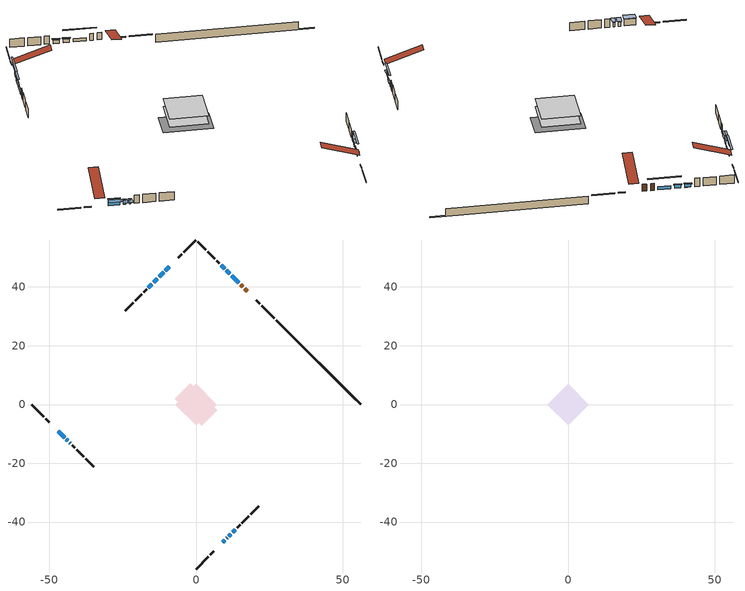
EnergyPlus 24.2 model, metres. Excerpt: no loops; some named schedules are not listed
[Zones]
conditioned space
 floor adiabatic (AdiabaticFloorConstruction): -7.1,0 0,7.1 7.1,0 0,-7.1 z0.25
 floor foundation (Slab1 construction): -7.18,1.94 -1.94,7.18 7.18,-1.94 1.94,-7.18 z-2.04
 wall outside (RimJoist1 construction): 0,-55.97 4.15,-51.82 / -55.97,0 -51.82,-4.15 / 0,55.97 -4.15,51.82 / 26.57,29.39 22.43,33.54 z0.25:0.55
 wall outside (RimJoist2 construction): 4.8,-51.16 6.04,-49.92 / -51.16,-4.8 -49.92,-6.04 / -4.8,51.16 -6.04,49.92 / 21.77,34.2 20.53,35.44 z0.25:0.55
 wall outside (AdiabaticWallConstruction 1): 17.39,38.58 16.54,39.43 / 15.88,40.08 15.25,40.71 z0.25:2.28
 wall outside (AdiabaticWallConstruction): -46.79,-9.18 -44.74,-11.23 z0.25:2.16; 9.18,-46.79 9.83,-46.14 z0.25:1.24; 10.48,-45.48 10.55,-45.41 / -44.08,-11.89 -43.69,-12.28 / -43.03,-12.94 -42.74,-13.23 z0.25:1.47; 14.6,41.37 12.19,43.78 / -9.18,46.79 -10.39,45.58 / 11.21,-44.76 11.77,-44.2 z0.25:1.19; -11.04,44.93 -12.48,43.49 z0.25:0.66; 11.54,44.43 10.37,45.6 / 9.71,46.26 8.54,47.43 / -14.99,40.97 -16.16,39.8 / 12.42,-43.55 13.41,-42.56 z0.25:1.27; -13.13,42.83 -14.34,41.63 z0.25:1.45
 wall outside (Wall1 construction): 14.07,-41.9 14.97,-41 / -42.08,-13.88 -41.18,-14.79 / -16.82,39.15 -17.72,38.24 / 7.89,48.08 6.98,48.99 z0.25:2.69
 wall outside (Wall2 construction): 15.63,-40.34 17.95,-38.01 / -40.52,-15.45 -38.2,-17.77 / -18.38,37.59 -20.71,35.26 / 6.32,49.64 4,51.97 z0.25:2.69
 wall outside (Wall3 construction): 18.61,-37.36 21.29,-34.67 / -37.54,-18.43 -34.86,-21.11 / -21.36,34.6 -24.05,31.92 / 3.34,52.63 0.66,55.31 z0.25:2.69
 wall foundation (FoundationWall1 construction): 27.23,28.74,-2.04 27.23,28.74,0.25 53.09,2.87,0.25 53.09,2.87,-1.76 55.97,0,-1.76 55.97,0,-2.04
 window (WindowConstruction): -46.79,-9.18 -44.74,-11.23 z0.25:2.15
 window (WindowConstruction 6): 9.18,-46.79 9.83,-46.14 z0.25:1.24
 window (WindowConstruction 13): 10.49,-45.48 10.55,-45.42 z0.25:1.47
 window (WindowConstruction 9): 14.6,41.37 12.19,43.78 z0.25:1.19
 window (WindowConstruction 10): -9.18,46.79 -10.38,45.58 z0.25:1.19
 window (WindowConstruction 11): -11.04,44.93 -12.48,43.49 z0.25:0.66
 window (WindowConstruction 12): 11.21,-44.76 11.76,-44.2 z0.25:1.19
 window (WindowConstruction 7): -44.08,-11.89 -43.69,-12.28 z0.25:1.47
 window (WindowConstruction 8): -43.03,-12.94 -42.74,-13.23 z0.25:1.47
 window (WindowConstruction 1): 11.54,44.43 10.37,45.6 z0.25:1.26
 window (WindowConstruction 2): 9.71,46.26 8.54,47.43 z0.25:1.26
 window (WindowConstruction 3): -13.13,42.83 -14.34,41.63 z0.25:1.44
 window (WindowConstruction 4): -14.99,40.97 -16.16,39.81 z0.25:1.26
 window (WindowConstruction 5): 12.42,-43.55 13.41,-42.56 z0.25:1.26
 door (Door): 17.39,38.58 16.54,39.43 z0.25:2.28
 door (Door 1): 15.88,40.08 15.26,40.71 z0.25:2.28
 ceiling adiabatic (AdiabaticFloorConstruction): 0,-7.1 7.1,0 0,7.1 -7.1,0 z0.25
attic - vented
 floor to conditioned space (Floor1 construction Reversed): -7.1,0 0,7.1 7.1,0 0,-7.1 z2.69
 roof outside (Roof1 construction): 8.52,-47.44,2.69 1.61,-40.52,5.95 -0.22,-42.35,5.95 6.7,-49.27,2.69; -47.44,-8.52,2.69 -40.52,-1.61,5.95 -42.35,0.22,5.95 -49.27,-6.7,2.69; -8.52,47.44,2.69 -1.61,40.52,5.95 0.22,42.35,5.95 -6.7,49.27,2.69; 18.05,37.92,2.69 11.13,31,5.95 12.95,29.18,5.95 19.87,36.1,2.69
shading: -44.65,-11.32 -46.88,-9.09 -48.19,-10.4 -45.95,-12.63 z2.29; 9.97,-46 9.04,-46.93 9.33,-47.22 10.26,-46.29 z1.44; 10.35,45.62 16.44,39.52 16.73,39.82 10.64,45.91 z3.8; -12.23,43.74 -7.34,48.63 -7.63,48.92 -12.52,44.03 z3.8; -14.32,41.65 -9.2,46.77 -9.49,47.06 -14.61,41.94 z3.26; 13.61,-42.36 9.36,-46.6 9.65,-46.89 13.9,-42.65 z3.8; -43.49,-12.48 -44.28,-11.69 -45.59,-13 -44.8,-13.79 z1.75; -42.54,-13.42 -43.23,-12.74 -44.54,-14.05 -43.85,-14.73 z1.75; 10.22,45.74 11.68,44.29 11.97,44.58 10.52,46.03 z1.47; 8.4,47.57 9.85,46.11 10.14,46.41 8.69,47.86 z1.47; -14.48,41.49 -12.99,42.98 -13.28,43.27 -14.77,41.78 z1.65; -16.3,39.66 -14.85,41.12 -15.14,41.41 -16.6,39.95 z1.47; 13.55,-42.42 12.28,-43.69 12.57,-43.98 13.84,-42.71 z1.47
[Building]
Building 1: Terrain=Suburbs
[Site:Location]
Erieau AUT_ON: Latitude {deg}=42.25; Longitude {deg}=-81.9; Time Zone {hr}=-5; Elevation {m}=178; Keep Site Location Information=Yes
[Site:GroundTemperature:Shallow]
5.2292, 3.30147, 3.1471, 4.0619, 7.73432, 11.3896, 14.5586, 16.5661, 16.7366, 15.1039, 12.0157, 8.47254
[Site:WaterMainsTemperature]
Calculation Method=Schedule; Temperature Schedule=mains temperature schedule
[Material] Roughness=Rough; Thermal Absorptance=0.9
Name | Thickness {m} | Conductivity {W/m-K} | Density {kg/m3} | Specific Heat {J/kg-K} | Solar Absorptance | Visible Absorptance
asphalt or fiberglass shingles | 0.00635 | 0.162714 | 1121.4 | 1465.45 | 0.4 | 0.4
ceiling loosefill ins | 0.169333 | 0.0480833 | 16.02 | 1046.75 | 0.7 | 0.7
ceiling stud and cavity | 0.1397 | 0.11616 | 65.682 | 1177.47 | 0.7 | 0.7
concrete 4.0 in. | 0.1016 | 1.803125 | 2242.8 | 837.4 | 0.7 | 0.7
concrete 8.0 in. | 0.2032 | 1.803125 | 2242.8 | 837.4 | 0.7 | 0.7
door material | 0.04445 | 0.0451087 | 512.64 | 1214.23 | 0.7 | 0.7
exterior vertical ins | 0.0102051 | 0.029427 | 32.04 | 1214.23 | 0.7 | 0.7
floor covering | 0.0127 | 0.0433444 | 54.468 | 1339.84 | 0.6 | 0.6
floor rigid ins; wall rigid ins | 0.512978 | 0.029427 | 32.04 | 1214.23 | 0.7 | 0.7
floor stud and cavity | 0.1397 | 1.75129 | 37.0049 | 1207.88 | 0.7 | 0.7
furniture material conditioned space 1 | 0.1524 | 0.115458 | 640.8 | 1214.23 | 0.6 | 0.6
gypsum board | 0.0127 | 0.160291 | 801 | 837.4 | 0.6 | 0.6
gypsum board 1 | 0.0127 | 0.160291 | 801 | 837.4 | 0.7 | 0.7
osb sheathing 0.5 in. | 0.0127 | 0.115458 | 512.64 | 1214.23 | 0.7 | 0.7
osb sheathing 0.75 in. | 0.01905 | 0.115458 | 512.64 | 1214.23 | 0.7 | 0.7
osb sheathing 2.0 in. | 0.0508 | 0.115458 | 512.64 | 1214.23 | 0.7 | 0.7
rim joist rigid ins | 0.051816 | 0.029427 | 32.04 | 1214.23 | 0.7 | 0.7
rim joist stud and cavity | 0.0508 | 0.308293 | 125.044 | 1163.47 | 0.6 | 0.6
rim joist stud and cavity 1 | 0.0508 | 0.194335 | 50.32683 | 1063.81 | 0.6 | 0.6
wall stud and cavity | 0.1397 | 0.116503 | 139.0536 | 1170.24 | 0.7 | 0.7
wall stud and cavity 1 | 0.1397 | 0.0840449 | 139.0536 | 1170.24 | 0.7 | 0.7
wall stud and cavity 2 | 0.1397 | 0.0953587 | 139.0536 | 1170.24 | 0.7 | 0.7
wall stud and cavity 3 | 0.0889 | 0.380278 | 52.3479 | 1209.89 | 0.7 | 0.7
wall stud and cavity 4 | 0.0889 | 0.391764 | 83.0341 | 1211.67 | 0.7 | 0.7
wood siding | 0.0254 | 0.102417 | 544.68 | 1172.36 | 0.4 | 0.4
wood siding 1; wood siding 2; wood siding 3 | 0.0254 | 0.102417 | 544.68 | 1172.36 | 0.7 | 0.7
[WindowMaterial:SimpleGlazingSystem]
Name | U-Factor {W/m2-K} | Solar Heat Gain Coefficient
WindowMaterial | 1.61312 | 0.57
WindowMaterial 1 | 2.96732 | 0.58
WindowMaterial 10 | 3.02751 | 0.5
WindowMaterial 11 | 3.11495 | 0.41
WindowMaterial 2 | 2.32287 | 0.54
WindowMaterial 3 | 2.95767 | 0.59
WindowMaterial 4 | 2.359209 | 0.53
WindowMaterial 5 | 3.01672 | 0.52
WindowMaterial 6 | 2.302429 | 0.57
WindowMaterial 7 | 2.76973 | 0.41
WindowMaterial 8 | 2.33195 | 0.54
WindowMaterial 9 | 2.66071 | 0.38
[Construction]
AdiabaticFloorConstruction: floor stud and cavity, floor rigid ins, osb sheathing 0.75 in., floor covering
AdiabaticWallConstruction: wood siding 2, wall rigid ins, wall stud and cavity 3, gypsum board
AdiabaticWallConstruction 1: wood siding 3, wall rigid ins, wall stud and cavity 3, gypsum board
Door; Door 1: door material
Floor1 construction Reversed: gypsum board, ceiling stud and cavity, ceiling loosefill ins
FoundationWall1 construction: concrete 8.0 in., gypsum board 1
furniture construction conditioned space 1: furniture material conditioned space 1
PartitionWallConstruction: gypsum board, wall stud and cavity 4, gypsum board
RimJoist1 construction: wood siding 1, rim joist rigid ins, osb sheathing 2.0 in., rim joist stud and cavity
RimJoist2 construction: wood siding 1, rim joist stud and cavity 1
Roof1 construction: asphalt or fiberglass shingles
Slab1 construction: concrete 4.0 in.
Wall1 construction: wood siding, osb sheathing 0.5 in., wall stud and cavity, gypsum board
Wall2 construction: wood siding, osb sheathing 0.5 in., wall stud and cavity 1, gypsum board
Wall3 construction: wood siding, osb sheathing 0.5 in., wall stud and cavity 2, gypsum board
WindowConstruction: WindowMaterial
WindowConstruction 1: WindowMaterial 1
WindowConstruction 10; WindowConstruction 9: WindowMaterial 8
WindowConstruction 11: WindowMaterial 9
WindowConstruction 12: WindowMaterial 10
WindowConstruction 13: WindowMaterial 11
WindowConstruction 2; WindowConstruction 4: WindowMaterial 2
WindowConstruction 3: WindowMaterial 3
WindowConstruction 5: WindowMaterial 4
WindowConstruction 6: WindowMaterial 5
WindowConstruction 7: WindowMaterial 6
WindowConstruction 8: WindowMaterial 7
[Zone] Multiplier=1; Part of Total Floor Area=Yes
Name | Volume {m3}
attic - vented | 53.4416
conditioned space | 483.8
[Space]
Name | Zone | Volume {m3}
attic - vented 1 | attic - vented | 53.4416
conditioned space 1 | conditioned space | 483.8
[ZoneInfiltration:EffectiveLeakageArea]
infil attic - vented 1: Zone or Space=attic - vented 1; Schedule=Always On Discrete; Effective Air Leakage Area {cm2}=4844.64; Stack Coefficient=0.000226816; Wind Coefficient=1.01755e-05
[ZoneMixing]
whole house fan mix: Zone or Space=attic - vented; Schedule=Always On Continuous; Design Flow Rate Calculation Method=Flow/Zone; Design Flow Rate {m3/s}=0; Source Zone or Space=conditioned space
[SurfaceProperty:ExposedFoundationPerimeter]
Slab1: Exposed Perimeter Calculation Method=TotalExposedPerimeter; Total Exposed Perimeter {m}=40.641
[InternalMass] Zone or ZoneList=conditioned space; Space or SpaceList=conditioned space 1
Name | Construction | Surface Area {m2}
furniture mass conditioned space 1 | furniture construction conditioned space 1 | 78.6402
partition wall mass | PartitionWallConstruction | 196.6
[Lights]
interior lighting: Zone or ZoneList or Space or SpaceList=conditioned space 1; Schedule=interior lighting schedule; Design Level Calculation Method=LightingLevel; Lighting Level {W}=343.2; Return Air Fraction=0; Fraction Radiant=0.6; Fraction Visible=0.2; Fraction Replaceable=1
[People]
occupants: Zone or ZoneList or Space or SpaceList=conditioned space 1; Number of People Schedule=occupants schedule; Number of People Calculation Method=People; Number of People=3; Fraction Radiant=0.314171; Sensible Heat Fraction=0.56303; Activity Level Schedule=occupants activity schedule; Carbon Dioxide Generation Rate {m3/s-W}=0; Enable ASHRAE 55 Comfort Warnings=No; Mean Radiant Temperature Calculation Type=EnclosureAveraged
[ElectricEquipment] Zone or ZoneList or Space or SpaceList=conditioned space 1; Design Level Calculation Method=EquipmentLevel
Name | Schedule | Design Level {W} | Fraction Latent | Fraction Radiant | Fraction Lost
clothes dryer | clothes dryer schedule | 140.772 | 0.015 | 0.081 | 0.85
clothes washer | clothes washer schedule | 32.1985 | 0.03 | 0.162 | 0.7
cooking range | cooking range schedule | 215.147 | 0.08 | 0.432 | 0.2
dishwasher | dishwasher schedule | 66.8632 | 0.3 | 0.18 | 0.4
fridge | fridge schedule | 72.9452 | 0 | 0.6 | 0
mech vent bath fan 0 | mech vent bath fan 0 schedule | 50.2 | 0 | 0 | 1
mech vent house fan | mech vent house fan schedule | 0 | 0 | 0 | 1
mech vent house fan cfis | mech vent house fan cfis schedule | 0 | 0 | 0 | 0
misc plug loads | misc plug loads schedule | 494.7 | 0.045 | 0.513 | 0.1
whole house fan | Always On Discrete | 0 | 0 | 0 | 1
[OtherEquipment] Zone or ZoneList or Space or SpaceList=conditioned space 1; Design Level Calculation Method=EquipmentLevel
Name | Fuel Type | Schedule | Design Level {W} | Fraction Latent | Fraction Radiant | Fraction Lost
clothes dryer 1 | Electricity | clothes dryer schedule | 0 | 0.015 | 0.081 | 0.85
cooking range 1 | Electricity | cooking range schedule | 0 | 0.08 | 0.432 | 0.2
general water use latent | None | general water use schedule | 62.594 | 1 | 0 | 0
general water use sensible | None | general water use schedule | -61.6891 | 0 | 0.6 | 0
mech vent house fan latent load | None | Always On Discrete | 0 | 1 | 0 | 0
mech vent house fan sensible load | None | Always On Discrete | 0 | 0 | 0 | 0
water heater energy adjustment1 | NaturalGas | Always On Discrete | 0.01 | 0 | 0 | 1
[ZoneInfiltration:DesignFlowRate] Zone or ZoneList or Space or SpaceList=conditioned space 1; Schedule=Always On Discrete; Design Flow Rate Calculation Method=Flow/Zone; Design Flow Rate {m3/s}=0
infil flow; natural vent flow; whole house fan flow
[Foundation:Kiva]
Foundation Kiva 1: Initial Indoor Air Temperature {C}=18; Wall Height Above Grade {m}=0.249997; Wall Depth Below Slab {m}=0.2032; Custom Block Material Name 1=exterior vertical ins; Custom Block Depth 1 {m}=2.28999; Custom Block X Position 1 {m}=0.2159; Custom Block Z Position 1 {m}=0
[Foundation:Kiva:Settings]
Soil Conductivity {W/m-K}=0.849921; Soil Density {kg/m3}=1842.3; Soil Specific Heat {J/kg-K}=418.7; Ground Solar Absorptivity=0.9; Ground Thermal Absorptivity=0.9; Ground Surface Roughness {m}=0.03; Far-Field Width {m}=40; Deep-Ground Boundary Condition=ZeroFlux; Deep-Ground Depth {m}=40; Minimum Cell Dimension {m}=0.2; Maximum Cell Growth Coefficient=3; Simulation Timestep=Timestep
[Exterior:Lights]
exterior lighting: Schedule=exterior lighting schedule; Design Level {W}=75.6
[Schedule:Constant]
Name | Hourly Value
Always On Continuous; mech vent house fan schedule; mech vent house fan cfis schedule; Always On Discrete | 1
occupants activity schedule | 117.228
fridge schedule | 0
[Schedule:Week:Daily]
interior lighting schedule Week Rule - Jan1-Jan27: interior lighting schedule day, interior lighting schedule day, interior lighting schedule day, interior lighting schedule day, interior lighting schedule day, interior lighting schedule day, interior lighting schedule day, interior lighting schedule default day, interior lighting schedule default day, interior lighting schedule default day, interior lighting schedule default day, interior lighting schedule default day
interior lighting schedule Week Rule - Jan28-Feb3: interior lighting schedule day, interior lighting schedule day, interior lighting schedule day, interior lighting schedule day, interior lighting schedule day 1, interior lighting schedule day 1, interior lighting schedule day 1, interior lighting schedule default day, interior lighting schedule default day, interior lighting schedule default day, interior lighting schedule default day, interior lighting schedule default day
interior lighting schedule Week Rule - Feb4-Feb24: interior lighting schedule day 1, interior lighting schedule day 1, interior lighting schedule day 1, interior lighting schedule day 1, interior lighting schedule day 1, interior lighting schedule day 1, interior lighting schedule day 1, interior lighting schedule default day, interior lighting schedule default day, interior lighting schedule default day, interior lighting schedule default day, interior lighting schedule default day
interior lighting schedule Week Rule - Feb25-Mar3: interior lighting schedule day 1, interior lighting schedule day 1, interior lighting schedule day 1, interior lighting schedule day 1, interior lighting schedule day 2, interior lighting schedule day 2, interior lighting schedule day 2, interior lighting schedule default day, interior lighting schedule default day, interior lighting schedule default day, interior lighting schedule default day, interior lighting schedule default day
interior lighting schedule Week Rule - Mar4-Mar31: interior lighting schedule day 2, interior lighting schedule day 2, interior lighting schedule day 2, interior lighting schedule day 2, interior lighting schedule day 2, interior lighting schedule day 2, interior lighting schedule day 2, interior lighting schedule default day, interior lighting schedule default day, interior lighting schedule default day, interior lighting schedule default day, interior lighting schedule default day
interior lighting schedule Week Rule - Apr1-Apr28: interior lighting schedule day 3, interior lighting schedule day 3, interior lighting schedule day 3, interior lighting schedule day 3, interior lighting schedule day 3, interior lighting schedule day 3, interior lighting schedule day 3, interior lighting schedule default day, interior lighting schedule default day, interior lighting schedule default day, interior lighting schedule default day, interior lighting schedule default day
interior lighting schedule Week Rule - Apr29-May5: interior lighting schedule day 3, interior lighting schedule day 3, interior lighting schedule day 4, interior lighting schedule day 4, interior lighting schedule day 4, interior lighting schedule day 4, interior lighting schedule day 4, interior lighting schedule default day, interior lighting schedule default day, interior lighting schedule default day, interior lighting schedule default day, interior lighting schedule default day
interior lighting schedule Week Rule - May6-May26: interior lighting schedule day 4, interior lighting schedule day 4, interior lighting schedule day 4, interior lighting schedule day 4, interior lighting schedule day 4, interior lighting schedule day 4, interior lighting schedule day 4, interior lighting schedule default day, interior lighting schedule default day, interior lighting schedule default day, interior lighting schedule default day, interior lighting schedule default day
interior lighting schedule Week Rule - May27-Jun2: interior lighting schedule day 4, interior lighting schedule day 4, interior lighting schedule day 4, interior lighting schedule day 4, interior lighting schedule day 4, interior lighting schedule day 5, interior lighting schedule day 5, interior lighting schedule default day, interior lighting schedule default day, interior lighting schedule default day, interior lighting schedule default day, interior lighting schedule default day
interior lighting schedule Week Rule - Jun3-Jun30: interior lighting schedule day 5, interior lighting schedule day 5, interior lighting schedule day 5, interior lighting schedule day 5, interior lighting schedule day 5, interior lighting schedule day 5, interior lighting schedule day 5, interior lighting schedule default day, interior lighting schedule default day, interior lighting schedule default day, interior lighting schedule default day, interior lighting schedule default day
interior lighting schedule Week Rule - Jul1-Jul28: interior lighting schedule day 6, interior lighting schedule day 6, interior lighting schedule day 6, interior lighting schedule day 6, interior lighting schedule day 6, interior lighting schedule day 6, interior lighting schedule day 6, interior lighting schedule default day, interior lighting schedule default day, interior lighting schedule default day, interior lighting schedule default day, interior lighting schedule default day
interior lighting schedule Week Rule - Jul29-Aug4: interior lighting schedule day 6, interior lighting schedule day 6, interior lighting schedule day 6, interior lighting schedule day 7, interior lighting schedule day 7, interior lighting schedule day 7, interior lighting schedule day 7, interior lighting schedule default day, interior lighting schedule default day, interior lighting schedule default day, interior lighting schedule default day, interior lighting schedule default day
interior lighting schedule Week Rule - Aug5-Aug25: interior lighting schedule day 7, interior lighting schedule day 7, interior lighting schedule day 7, interior lighting schedule day 7, interior lighting schedule day 7, interior lighting schedule day 7, interior lighting schedule day 7, interior lighting schedule default day, interior lighting schedule default day, interior lighting schedule default day, interior lighting schedule default day, interior lighting schedule default day
interior lighting schedule Week Rule - Aug26-Sep1: interior lighting schedule day 7, interior lighting schedule day 7, interior lighting schedule day 7, interior lighting schedule day 7, interior lighting schedule day 7, interior lighting schedule day 7, interior lighting schedule day 8, interior lighting schedule default day, interior lighting schedule default day, interior lighting schedule default day, interior lighting schedule default day, interior lighting schedule default day
interior lighting schedule Week Rule - Sep2-Sep29: interior lighting schedule day 8, interior lighting schedule day 8, interior lighting schedule day 8, interior lighting schedule day 8, interior lighting schedule day 8, interior lighting schedule day 8, interior lighting schedule day 8, interior lighting schedule default day, interior lighting schedule default day, interior lighting schedule default day, interior lighting schedule default day, interior lighting schedule default day
interior lighting schedule Week Rule - Sep30-Oct6: interior lighting schedule day 8, interior lighting schedule day 9, interior lighting schedule day 9, interior lighting schedule day 9, interior lighting schedule day 9, interior lighting schedule day 9, interior lighting schedule day 9, interior lighting schedule default day, interior lighting schedule default day, interior lighting schedule default day, interior lighting schedule default day, interior lighting schedule default day
interior lighting schedule Week Rule - Oct7-Oct27: interior lighting schedule day 9, interior lighting schedule day 9, interior lighting schedule day 9, interior lighting schedule day 9, interior lighting schedule day 9, interior lighting schedule day 9, interior lighting schedule day 9, interior lighting schedule default day, interior lighting schedule default day, interior lighting schedule default day, interior lighting schedule default day, interior lighting schedule default day
interior lighting schedule Week Rule - Oct28-Nov3: interior lighting schedule day 9, interior lighting schedule day 9, interior lighting schedule day 9, interior lighting schedule day 9, interior lighting schedule day 10, interior lighting schedule day 10, interior lighting schedule day 10, interior lighting schedule default day, interior lighting schedule default day, interior lighting schedule default day, interior lighting schedule default day, interior lighting schedule default day
interior lighting schedule Week Rule - Nov4-Nov24: interior lighting schedule day 10, interior lighting schedule day 10, interior lighting schedule day 10, interior lighting schedule day 10, interior lighting schedule day 10, interior lighting schedule day 10, interior lighting schedule day 10, interior lighting schedule default day, interior lighting schedule default day, interior lighting schedule default day, interior lighting schedule default day, interior lighting schedule default day
interior lighting schedule Week Rule - Nov25-Dec1: interior lighting schedule day 10, interior lighting schedule day 10, interior lighting schedule day 10, interior lighting schedule day 10, interior lighting schedule day 10, interior lighting schedule day 10, interior lighting schedule day 11, interior lighting schedule default day, interior lighting schedule default day, interior lighting schedule default day, interior lighting schedule default day, interior lighting schedule default day
interior lighting schedule Week Rule - Dec2-Dec31: interior lighting schedule day 11, interior lighting schedule day 11, interior lighting schedule day 11, interior lighting schedule day 11, interior lighting schedule day 11, interior lighting schedule day 11, interior lighting schedule day 11, interior lighting schedule default day, interior lighting schedule default day, interior lighting schedule default day, interior lighting schedule default day, interior lighting schedule default day
occupants schedule Week Rule - Jan1-Dec31: occupants schedule day, occupants schedule day, occupants schedule day, occupants schedule day, occupants schedule day, occupants schedule day, occupants schedule day, occupants schedule default day, occupants schedule default day, occupants schedule default day, occupants schedule default day, occupants schedule default day
clothes dryer schedule Week Rule - Jan1-Dec31: clothes dryer schedule day, clothes dryer schedule day, clothes dryer schedule day, clothes dryer schedule day, clothes dryer schedule day, clothes dryer schedule day, clothes dryer schedule day, clothes dryer schedule default day, clothes dryer schedule default day, clothes dryer schedule default day, clothes dryer schedule default day, clothes dryer schedule default day
clothes washer schedule Week Rule - Jan1-Dec31: clothes washer schedule day, clothes washer schedule day, clothes washer schedule day, clothes washer schedule day, clothes washer schedule day, clothes washer schedule day, clothes washer schedule day, clothes washer schedule default day, clothes washer schedule default day, clothes washer schedule default day, clothes washer schedule default day, clothes washer schedule default day
cooking range schedule Week Rule - Jan1-Dec31: cooking range schedule day, cooking range schedule day, cooking range schedule day, cooking range schedule day, cooking range schedule day, cooking range schedule day, cooking range schedule day, cooking range schedule default day, cooking range schedule default day, cooking range schedule default day, cooking range schedule default day, cooking range schedule default day
dishwasher schedule Week Rule - Jan1-Dec31: dishwasher schedule day, dishwasher schedule day, dishwasher schedule day, dishwasher schedule day, dishwasher schedule day, dishwasher schedule day, dishwasher schedule day, dishwasher schedule default day, dishwasher schedule default day, dishwasher schedule default day, dishwasher schedule default day, dishwasher schedule default day
mech vent bath fan 0 schedule Week Rule - Jan1-Dec31: mech vent bath fan 0 schedule day, mech vent bath fan 0 schedule day, mech vent bath fan 0 schedule day, mech vent bath fan 0 schedule day, mech vent bath fan 0 schedule day, mech vent bath fan 0 schedule day, mech vent bath fan 0 schedule day, mech vent bath fan 0 schedule default day, mech vent bath fan 0 schedule default day, mech vent bath fan 0 schedule default day, mech vent bath fan 0 schedule default day, mech vent bath fan 0 schedule default day
misc plug loads schedule Week Rule - Jan1-Dec31: misc plug loads schedule day, misc plug loads schedule day, misc plug loads schedule day, misc plug loads schedule day, misc plug loads schedule day, misc plug loads schedule day, misc plug loads schedule day, misc plug loads schedule default day, misc plug loads schedule default day, misc plug loads schedule default day, misc plug loads schedule default day, misc plug loads schedule default day
general water use schedule Week Rule - Jan1-Dec31: general water use schedule day, general water use schedule day, general water use schedule day, general water use schedule day, general water use schedule day, general water use schedule day, general water use schedule day, general water use schedule default day, general water use schedule default day, general water use schedule default day, general water use schedule default day, general water use schedule default day
exterior lighting schedule Week Rule - Jan1-Jan27: exterior lighting schedule day, exterior lighting schedule day, exterior lighting schedule day, exterior lighting schedule day, exterior lighting schedule day, exterior lighting schedule day, exterior lighting schedule day, exterior lighting schedule default day, exterior lighting schedule default day, exterior lighting schedule default day, exterior lighting schedule default day, exterior lighting schedule default day
exterior lighting schedule Week Rule - Jan28-Feb3: exterior lighting schedule day, exterior lighting schedule day, exterior lighting schedule day, exterior lighting schedule day, exterior lighting schedule day 1, exterior lighting schedule day 1, exterior lighting schedule day 1, exterior lighting schedule default day, exterior lighting schedule default day, exterior lighting schedule default day, exterior lighting schedule default day, exterior lighting schedule default day
exterior lighting schedule Week Rule - Feb4-Feb24: exterior lighting schedule day 1, exterior lighting schedule day 1, exterior lighting schedule day 1, exterior lighting schedule day 1, exterior lighting schedule day 1, exterior lighting schedule day 1, exterior lighting schedule day 1, exterior lighting schedule default day, exterior lighting schedule default day, exterior lighting schedule default day, exterior lighting schedule default day, exterior lighting schedule default day
exterior lighting schedule Week Rule - Feb25-Mar3: exterior lighting schedule day 1, exterior lighting schedule day 1, exterior lighting schedule day 1, exterior lighting schedule day 1, exterior lighting schedule day 2, exterior lighting schedule day 2, exterior lighting schedule day 2, exterior lighting schedule default day, exterior lighting schedule default day, exterior lighting schedule default day, exterior lighting schedule default day, exterior lighting schedule default day
exterior lighting schedule Week Rule - Mar4-Mar31: exterior lighting schedule day 2, exterior lighting schedule day 2, exterior lighting schedule day 2, exterior lighting schedule day 2, exterior lighting schedule day 2, exterior lighting schedule day 2, exterior lighting schedule day 2, exterior lighting schedule default day, exterior lighting schedule default day, exterior lighting schedule default day, exterior lighting schedule default day, exterior lighting schedule default day
exterior lighting schedule Week Rule - Apr1-Apr28: exterior lighting schedule day 3, exterior lighting schedule day 3, exterior lighting schedule day 3, exterior lighting schedule day 3, exterior lighting schedule day 3, exterior lighting schedule day 3, exterior lighting schedule day 3, exterior lighting schedule default day, exterior lighting schedule default day, exterior lighting schedule default day, exterior lighting schedule default day, exterior lighting schedule default day
exterior lighting schedule Week Rule - Apr29-May5: exterior lighting schedule day 3, exterior lighting schedule day 3, exterior lighting schedule day 4, exterior lighting schedule day 4, exterior lighting schedule day 4, exterior lighting schedule day 4, exterior lighting schedule day 4, exterior lighting schedule default day, exterior lighting schedule default day, exterior lighting schedule default day, exterior lighting schedule default day, exterior lighting schedule default day
exterior lighting schedule Week Rule - May6-May26: exterior lighting schedule day 4, exterior lighting schedule day 4, exterior lighting schedule day 4, exterior lighting schedule day 4, exterior lighting schedule day 4, exterior lighting schedule day 4, exterior lighting schedule day 4, exterior lighting schedule default day, exterior lighting schedule default day, exterior lighting schedule default day, exterior lighting schedule default day, exterior lighting schedule default day
exterior lighting schedule Week Rule - May27-Jun2: exterior lighting schedule day 4, exterior lighting schedule day 4, exterior lighting schedule day 4, exterior lighting schedule day 4, exterior lighting schedule day 4, exterior lighting schedule day 5, exterior lighting schedule day 5, exterior lighting schedule default day, exterior lighting schedule default day, exterior lighting schedule default day, exterior lighting schedule default day, exterior lighting schedule default day
exterior lighting schedule Week Rule - Jun3-Jun30: exterior lighting schedule day 5, exterior lighting schedule day 5, exterior lighting schedule day 5, exterior lighting schedule day 5, exterior lighting schedule day 5, exterior lighting schedule day 5, exterior lighting schedule day 5, exterior lighting schedule default day, exterior lighting schedule default day, exterior lighting schedule default day, exterior lighting schedule default day, exterior lighting schedule default day
exterior lighting schedule Week Rule - Jul1-Jul28: exterior lighting schedule day 6, exterior lighting schedule day 6, exterior lighting schedule day 6, exterior lighting schedule day 6, exterior lighting schedule day 6, exterior lighting schedule day 6, exterior lighting schedule day 6, exterior lighting schedule default day, exterior lighting schedule default day, exterior lighting schedule default day, exterior lighting schedule default day, exterior lighting schedule default day
exterior lighting schedule Week Rule - Jul29-Aug4: exterior lighting schedule day 6, exterior lighting schedule day 6, exterior lighting schedule day 6, exterior lighting schedule day 7, exterior lighting schedule day 7, exterior lighting schedule day 7, exterior lighting schedule day 7, exterior lighting schedule default day, exterior lighting schedule default day, exterior lighting schedule default day, exterior lighting schedule default day, exterior lighting schedule default day
exterior lighting schedule Week Rule - Aug5-Aug25: exterior lighting schedule day 7, exterior lighting schedule day 7, exterior lighting schedule day 7, exterior lighting schedule day 7, exterior lighting schedule day 7, exterior lighting schedule day 7, exterior lighting schedule day 7, exterior lighting schedule default day, exterior lighting schedule default day, exterior lighting schedule default day, exterior lighting schedule default day, exterior lighting schedule default day
exterior lighting schedule Week Rule - Aug26-Sep1: exterior lighting schedule day 7, exterior lighting schedule day 7, exterior lighting schedule day 7, exterior lighting schedule day 7, exterior lighting schedule day 7, exterior lighting schedule day 7, exterior lighting schedule day 8, exterior lighting schedule default day, exterior lighting schedule default day, exterior lighting schedule default day, exterior lighting schedule default day, exterior lighting schedule default day
exterior lighting schedule Week Rule - Sep2-Sep29: exterior lighting schedule day 8, exterior lighting schedule day 8, exterior lighting schedule day 8, exterior lighting schedule day 8, exterior lighting schedule day 8, exterior lighting schedule day 8, exterior lighting schedule day 8, exterior lighting schedule default day, exterior lighting schedule default day, exterior lighting schedule default day, exterior lighting schedule default day, exterior lighting schedule default day
exterior lighting schedule Week Rule - Sep30-Oct6: exterior lighting schedule day 8, exterior lighting schedule day 9, exterior lighting schedule day 9, exterior lighting schedule day 9, exterior lighting schedule day 9, exterior lighting schedule day 9, exterior lighting schedule day 9, exterior lighting schedule default day, exterior lighting schedule default day, exterior lighting schedule default day, exterior lighting schedule default day, exterior lighting schedule default day
exterior lighting schedule Week Rule - Oct7-Oct27: exterior lighting schedule day 9, exterior lighting schedule day 9, exterior lighting schedule day 9, exterior lighting schedule day 9, exterior lighting schedule day 9, exterior lighting schedule day 9, exterior lighting schedule day 9, exterior lighting schedule default day, exterior lighting schedule default day, exterior lighting schedule default day, exterior lighting schedule default day, exterior lighting schedule default day
[Schedule:Year]
interior lighting schedule: interior lighting schedule Week Rule - Jan1-Jan27, 1, 1, 1, 27, interior lighting schedule Week Rule - Jan28-Feb3, 1, 28, 2, 3, interior lighting schedule Week Rule - Feb4-Feb24, 2, 4, 2, 24, interior lighting schedule Week Rule - Feb25-Mar3, 2, 25, 3, 3, interior lighting schedule Week Rule - Mar4-Mar31, 3, 4, 3, 31, interior lighting schedule Week Rule - Apr1-Apr28, 4, 1, 4, 28, interior lighting schedule Week Rule - Apr29-May5, 4, 29, 5, 5, interior lighting schedule Week Rule - May6-May26, 5, 6, 5, 26, interior lighting schedule Week Rule - May27-Jun2, 5, 27, 6, 2, interior lighting schedule Week Rule - Jun3-Jun30, 6, 3, 6, 30, interior lighting schedule Week Rule - Jul1-Jul28, 7, 1, 7, 28, interior lighting schedule Week Rule - Jul29-Aug4, 7, 29, 8, 4, interior lighting schedule Week Rule - Aug5-Aug25, 8, 5, 8, 25, interior lighting schedule Week Rule - Aug26-Sep1, 8, 26, 9, 1, interior lighting schedule Week Rule - Sep2-Sep29, 9, 2, 9, 29, interior lighting schedule Week Rule - Sep30-Oct6, 9, 30, 10, 6, interior lighting schedule Week Rule - Oct7-Oct27, 10, 7, 10, 27, interior lighting schedule Week Rule - Oct28-Nov3, 10, 28, 11, 3, interior lighting schedule Week Rule - Nov4-Nov24, 11, 4, 11, 24, interior lighting schedule Week Rule - Nov25-Dec1, 11, 25, 12, 1, interior lighting schedule Week Rule - Dec2-Dec31, 12, 2, 12, 31
occupants schedule: occupants schedule Week Rule - Jan1-Dec31, 1, 1, 12, 31
clothes dryer schedule: clothes dryer schedule Week Rule - Jan1-Dec31, 1, 1, 12, 31
clothes washer schedule: clothes washer schedule Week Rule - Jan1-Dec31, 1, 1, 12, 31
cooking range schedule: cooking range schedule Week Rule - Jan1-Dec31, 1, 1, 12, 31
dishwasher schedule: dishwasher schedule Week Rule - Jan1-Dec31, 1, 1, 12, 31
mech vent bath fan 0 schedule: mech vent bath fan 0 schedule Week Rule - Jan1-Dec31, 1, 1, 12, 31
misc plug loads schedule: misc plug loads schedule Week Rule - Jan1-Dec31, 1, 1, 12, 31
general water use schedule: general water use schedule Week Rule - Jan1-Dec31, 1, 1, 12, 31
exterior lighting schedule: exterior lighting schedule Week Rule - Jan1-Jan27, 1, 1, 1, 27, exterior lighting schedule Week Rule - Jan28-Feb3, 1, 28, 2, 3, exterior lighting schedule Week Rule - Feb4-Feb24, 2, 4, 2, 24, exterior lighting schedule Week Rule - Feb25-Mar3, 2, 25, 3, 3, exterior lighting schedule Week Rule - Mar4-Mar31, 3, 4, 3, 31, exterior lighting schedule Week Rule - Apr1-Apr28, 4, 1, 4, 28, exterior lighting schedule Week Rule - Apr29-May5, 4, 29, 5, 5, exterior lighting schedule Week Rule - May6-May26, 5, 6, 5, 26, exterior lighting schedule Week Rule - May27-Jun2, 5, 27, 6, 2, exterior lighting schedule Week Rule - Jun3-Jun30, 6, 3, 6, 30, exterior lighting schedule Week Rule - Jul1-Jul28, 7, 1, 7, 28, exterior lighting schedule Week Rule - Jul29-Aug4, 7, 29, 8, 4, exterior lighting schedule Week Rule - Aug5-Aug25, 8, 5, 8, 25, exterior lighting schedule Week Rule - Aug26-Sep1, 8, 26, 9, 1, exterior lighting schedule Week Rule - Sep2-Sep29, 9, 2, 9, 29, exterior lighting schedule Week Rule - Sep30-Oct6, 9, 30, 10, 6, exterior lighting schedule Week Rule - Oct7-Oct27, 10, 7, 10, 27, exterior lighting schedule Week Rule - Oct28-Nov3, 10, 28, 11, 3, exterior lighting schedule Week Rule - Nov4-Nov24, 11, 4, 11, 24, exterior lighting schedule Week Rule - Nov25-Dec1, 11, 25, 12, 1, exterior lighting schedule Week Rule - Dec2-Dec31, 12, 2, 12, 31
[Schedule:Compact]
mains temperature schedule: Through: 01/01, For: AllDays, Until: 24:00, 8.89333, Through: 01/02, For: AllDays, Until: 24:00, 8.82722, Through: 01/03, For: AllDays, Until: 24:00, 8.76167, Through: 01/04, For: AllDays, Until: 24:00, 8.69778, Through: 01/05, For: AllDays, Until: 24:00, 8.635, Through: 01/06, For: AllDays, Until: 24:00, 8.57333, Through: 01/07, For: AllDays, Until: 24:00, 8.51333, Through: 01/08, For: AllDays, Until: 24:00, 8.455, Through: 01/09, For: AllDays, Until: 24:00, 8.39778, Through: 01/10, For: AllDays, Until: 24:00, 8.34167, Through: 01/11, For: AllDays, Until: 24:00, 8.28722, Through: 01/12, For: AllDays, Until: 24:00, 8.23444, Through: 01/13, For: AllDays, Until: 24:00, 8.18278, Through: 01/14, For: AllDays, Until: 24:00, 8.13222, Through: 01/15, For: AllDays, Until: 24:00, 8.08389, Through: 01/16, For: AllDays, Until: 24:00, 8.03667, Through: 01/17, For: AllDays, Until: 24:00, 7.99111, Through: 01/18, For: AllDays, Until: 24:00, 7.94667, Through: 01/19, For: AllDays, Until: 24:00, 7.90389, Through: 01/20, For: AllDays, Until: 24:00, 7.86278, Through: 01/21, For: AllDays, Until: 24:00, 7.82333, Through: 01/22, For: AllDays, Until: 24:00, 7.78556, Through: 01/23, For: AllDays, Until: 24:00, 7.74889, Through: 01/24, For: AllDays, Until: 24:00, 7.71444, Through: 01/25, For: AllDays, Until: 24:00, 7.68111, Through: 01/26, For: AllDays, Until: 24:00, 7.64944, Through: 01/27, For: AllDays, Until: 24:00, 7.61944, Through: 01/28, For: AllDays, Until: 24:00, 7.59111, Through: 01/29, For: AllDays, Until: 24:00, 7.56444, Through: 01/30, For: AllDays, Until: 24:00, 7.53944, Through: 01/31, For: AllDays, Until: 24:00, 7.51611, Through: 02/01, For: AllDays, Until: 24:00, 7.49444, Through: 02/02, For: AllDays, Until: 24:00, 7.47389, Through: 02/03, For: AllDays, Until: 24:00, 7.45556, Through: 02/04, For: AllDays, Until: 24:00, 7.43889, Through: 02/05, For: AllDays, Until: 24:00, 7.42389, Through: 02/06, For: AllDays, Until: 24:00, 7.41056, Through: 02/07, For: AllDays, Until: 24:00, 7.39889, Through: 02/08, For: AllDays, Until: 24:00, 7.38833, Through: 02/09, For: AllDays, Until: 24:00, 7.38, Through: 02/10, For: AllDays, Until: 24:00, 7.37389, Through: 02/11, For: AllDays, Until: 24:00, 7.36889, Through: 02/12, For: AllDays, Until: 24:00, 7.36556, Through: 02/13, For: AllDays, Until: 24:00, 7.36389, Through: 02/14, For: AllDays, Until: 24:00, 7.36389, Through: 02/15, For: AllDays, Until: 24:00, 7.36611, Through: 02/16, For: AllDays, Until: 24:00, 7.36944, Through: 02/17, For: AllDays, Until: 24:00, 7.375, Through: 02/18, For: AllDays, Until: 24:00, 7.38167, Through: 02/19, For: AllDays, Until: 24:00, 7.39056, Through: 02/20, For: AllDays, Until: 24:00, 7.40056, Through: 02/21, For: AllDays, Until: 24:00, 7.41278, Through: 02/22, For: AllDays, Until: 24:00, 7.42667, Through: 02/23, For: AllDays, Until: 24:00, 7.44222, Through: 02/24, For: AllDays, Until: 24:00, 7.45889, Through: 02/25, For: AllDays, Until: 24:00, 7.47778, Through: 02/26, For: AllDays, Until: 24:00, 7.49833, Through: 02/27, For: AllDays, Until: 24:00, 7.52056, Through: 02/28, For: AllDays, Until: 24:00, 7.54444, Through: 03/01, For: AllDays, Until: 24:00, 7.56944, Through: 03/02, For: AllDays, Until: 24:00, 7.59667, Through: 03/03, For: AllDays, Until: 24:00, 7.62556, Through: 03/04, For: AllDays, Until: 24:00, 7.65556, Through: 03/05, For: AllDays, Until: 24:00, 7.68778, Through: 03/06, For: AllDays, Until: 24:00, 7.72111, Through: 03/07, For: AllDays, Until: 24:00, 7.75611, Through: 03/08, For: AllDays, Until: 24:00, 7.79278, Through: 03/09, For: AllDays, Until: 24:00, 7.83111, Through: 03/10, For: AllDays, Until: 24:00, 7.87111, Through: 03/11, For: AllDays, Until: 24:00, 7.91222, Through: 03/12, For: AllDays, Until: 24:00, 7.95556, Through: 03/13, For: AllDays, Until: 24:00, 8, Through: 03/14, For: AllDays, Until: 24:00, 8.04556, Through: 03/15, For: AllDays, Until: 24:00, 8.09333, Through: 03/16, For: AllDays, Until: 24:00, 8.14222, Through: 03/17, For: AllDays, Until: 24:00, 8.19278, Through: 03/18, For: AllDays, Until: 24:00, 8.24444, Through: 03/19, For: AllDays, Until: 24:00, 8.29778, Through: 03/20, For: AllDays, Until: 24:00, 8.35278, Through: 03/21, For: AllDays, Until: 24:00, 8.40889, Through: 03/22, For: AllDays, Until: 24:00, 8.46611, Through: 03/23, For: AllDays, Until: 24:00, 8.52556, Through: 03/24, For: AllDays, Until: 24:00, 8.58556, Through: 03/25, For: AllDays, Until: 24:00, 8.64722, Through: 03/26, For: AllDays, Until: 24:00, 8.71, Through: 03/27, For: AllDays, Until: 24:00, 8.77444, Through: 03/28, For: AllDays, Until: 24:00, 8.84, Through: 03/29, For: AllDays, Until: 24:00, 8.90667, Through: 03/30, For: AllDays, Until: 24:00, 8.975, Through: 03/31, For: AllDays, Until: 24:00, 9.04389, Through: 04/01, For: AllDays, Until: 24:00, 9.11444, Through: 04/02, For: AllDays, Until: 24:00, 9.18611, Through: 04/03, For: AllDays, Until: 24:00, 9.25889, Through: 04/04, For: AllDays, Until: 24:00, 9.33278, Through: 04/05, For: AllDays, Until: 24:00, 9.40833, Through: 04/06, For: AllDays, Until: 24:00, 9.48444, Through: 04/07, For: AllDays, Until: 24:00, 9.56167, Through: 04/08, For: AllDays, Until: 24:00, 9.64, Through: 04/09, For: AllDays, Until: 24:00, 9.71889, Through: 04/10, For: AllDays, Until: 24:00, 9.79944, Through: 04/11, For: AllDays, Until: 24:00, 9.88056, Through: 04/12, For: AllDays, Until: 24:00, 9.96333, Through: 04/13, For: AllDays, Until: 24:00, 10.0461, Through: 04/14, For: AllDays, Until: 24:00, 10.1306, Through: 04/15, For: AllDays, Until: 24:00, 10.2156, Through: 04/16, For: AllDays, Until: 24:00, 10.3011, Through: 04/17, For: AllDays, Until: 24:00, 10.3878, Through: 04/18, For: AllDays, Until: 24:00, 10.4756, Through: 04/19, For: AllDays, Until: 24:00, 10.5639, Through: 04/20, For: AllDays, Until: 24:00, 10.6528, Through: 04/21, For: AllDays, Until: 24:00, 10.7422, Through: 04/22, For: AllDays, Until: 24:00, 10.8328, Through: 04/23, For: AllDays, Until: 24:00, 10.9239, Through: 04/24, For: AllDays, Until: 24:00, 11.0156, Through: 04/25, For: AllDays, Until: 24:00, 11.1083, Through: 04/26, For: AllDays, Until: 24:00, 11.2011, Through: 04/27, For: AllDays, Until: 24:00, 11.295, Through: 04/28, For: AllDays, Until: 24:00, 11.3889, Through: 04/29, For: AllDays, Until: 24:00, 11.4833, Through: 04/30, For: AllDays, Until: 24:00, 11.5783, Through: 05/01, For: AllDays, Until: 24:00, 11.6739, Through: 05/02, For: AllDays, Until: 24:00, 11.77, Through: 05/03, For: AllDays, Until: 24:00, 11.8661, Through: 05/04, For: AllDays, Until: 24:00, 11.9633, Through: 05/05, For: AllDays, Until: 24:00, 12.06, Through: 05/06, For: AllDays, Until: 24:00, 12.1578, Through: 05/07, For: AllDays, Until: 24:00, 12.255, Through: 05/08, For: AllDays, Until: 24:00, 12.3533, Through: 05/09, For: AllDays, Until: 24:00, 12.4511, Through: 05/10, For: AllDays, Until: 24:00, 12.5494, Through: 05/11, For: AllDays, Until: 24:00, 12.6483, Through: 05/12, For: AllDays, Until: 24:00, 12.7467, Through: 05/13, For: AllDays, Until: 24:00, 12.8456, Through: 05/14, For: AllDays, Until: 24:00, 12.9444, Through: 05/15, For: AllDays, Until: 24:00, 13.0433, Through: 05/16, For: AllDays, Until: 24:00, 13.1422, Through: 05/17, For: AllDays, Until: 24:00, 13.2411, Through: 05/18, For: AllDays, Until: 24:00, 13.34, Through: 05/19, For: AllDays, Until: 24:00, 13.4383, Through: 05/20, For: AllDays, Until: 24:00, 13.5372, Through: 05/21, For: AllDays, Until: 24:00, 13.6356, Through: 05/22, For: AllDays, Until: 24:00, 13.7339, Through: 05/23, For: AllDays, Until: 24:00, 13.8322, Through: 05/24, For: AllDays, Until: 24:00, 13.9306, Through: 05/25, For: AllDays, Until: 24:00, 14.0283, Through: 05/26, For: AllDays, Until: 24:00, 14.1256, Through: 05/27, For: AllDays, Until: 24:00, 14.2228, Through: 05/28, For: AllDays, Until: 24:00, 14.3194, Through: 05/29, For: AllDays, Until: 24:00, 14.4161, Through: 05/30, For: AllDays, Until: 24:00, 14.5122, Through: 05/31, For: AllDays, Until: 24:00, 14.6078, Through: 06/01, For: AllDays, Until: 24:00, 14.7033, Through: 06/02, For: AllDays, Until: 24:00, 14.7978, Through: 06/03, For: AllDays, Until: 24:00, 14.8922, Through: 06/04, For: AllDays, Until: 24:00, 14.9861, Through: 06/05, For: AllDays, Until: 24:00, 15.0789, Through: 06/06, For: AllDays, Until: 24:00, 15.1717, Through: 06/07, For: AllDays, Until: 24:00, 15.2639, Through: 06/08, For: AllDays, Until: 24:00, 15.355, Through: 06/09, For: AllDays, Until: 24:00, 15.4456, Through: 06/10, For: AllDays, Until: 24:00, 15.5356, Through: 06/11, For: AllDays, Until: 24:00, 15.625, Through: 06/12, For: AllDays, Until: 24:00, 15.7139, Through: 06/13, For: AllDays, Until: 24:00, 15.8017, Through: 06/14, For: AllDays, Until: 24:00, 15.8883, Through: 06/15, For: AllDays, Until: 24:00, 15.9744, Through: 06/16, For: AllDays, Until: 24:00, 16.06, Through: 06/17, For: AllDays, Until: 24:00, 16.1444, Through: 06/18, For: AllDays, Until: 24:00, 16.2278, Through: 06/19, For: AllDays, Until: 24:00, 16.3106, Through: 06/20, For: AllDays, Until: 24:00, 16.3922, Through: 06/21, For: AllDays, Until: 24:00, 16.4728, Through: 06/22, For: AllDays, Until: 24:00, 16.5522, Through: 06/23, For: AllDays, Until: 24:00, 16.6311, Through: 06/24, For: AllDays, Until: 24:00, 16.7089, Through: 06/25, For: AllDays, Until: 24:00, 16.7856, Through: 06/26, For: AllDays, Until: 24:00, 16.8606, Through: 06/27, For: AllDays, Until: 24:00, 16.935, Through: 06/28, For: AllDays, Until: 24:00, 17.0083, Through: 06/29, For: AllDays, Until: 24:00, 17.0806, Through: 06/30, For: AllDays, Until: 24:00, 17.1511, Through: 07/01, For: AllDays, Until: 24:00, 17.2211, Through: 07/02, For: AllDays, Until: 24:00, 17.2894, Through: 07/03, For: AllDays, Until: 24:00, 17.3567, Through: 07/04, For: AllDays, Until: 24:00, 17.4228, Through: 07/05, For: AllDays, Until: 24:00, 17.4878, Through: 07/06, For: AllDays, Until: 24:00, 17.5511, Through: 07/07, For: AllDays, Until: 24:00, 17.6133, Through: 07/08, For: AllDays, Until: 24:00, 17.6739, Through: 07/09, For: AllDays, Until: 24:00, 17.7333, Through: 07/10, For: AllDays, Until: 24:00, 17.7911, Through: 07/11, For: AllDays, Until: 24:00, 17.8478, Through: 07/12, For: AllDays, Until: 24:00, 17.9033, Through: 07/13, For: AllDays, Until: 24:00, 17.9572, Through: 07/14, For: AllDays, Until: 24:00, 18.0094, Through: 07/15, For: AllDays, Until: 24:00, 18.0606, Through: 07/16, For: AllDays, Until: 24:00, 18.11, Through: 07/17, For: AllDays, Until: 24:00, 18.1578, Through: 07/18, For: AllDays, Until: 24:00, 18.2044, Through: 07/19, For: AllDays, Until: 24:00, 18.2494, Through: 07/20, For: AllDays, Until: 24:00, 18.2928, Through: 07/21, For: AllDays, Until: 24:00, 18.335, Through: 07/22, For: AllDays, Until: 24:00, 18.3756, Through: 07/23, For: AllDays, Until: 24:00, 18.4139, Through: 07/24, For: AllDays, Until: 24:00, 18.4517, Through: 07/25, For: AllDays, Until: 24:00, 18.4872, Through: 07/26, For: AllDays, Until: 24:00, 18.5211, Through: 07/27, For: AllDays, Until: 24:00, 18.5539, Through: 07/28, For: AllDays, Until: 24:00, 18.5844, Through: 07/29, For: AllDays, Until: 24:00, 18.6139, Through: 07/30, For: AllDays, Until: 24:00, 18.6417, Through: 07/31, For: AllDays, Until: 24:00, 18.6678, Through: 08/01, For: AllDays, Until: 24:00, 18.6917, Through: 08/02, For: AllDays, Until: 24:00, 18.7144, Through: 08/03, For: AllDays, Until: 24:00, 18.7356, Through: 08/04, For: AllDays, Until: 24:00, 18.755, Through: 08/05, For: AllDays, Until: 24:00, 18.7728, Through: 08/06, For: AllDays, Until: 24:00, 18.7889, Through: 08/07, For: AllDays, Until: 24:00, 18.8028, Through: 08/08, For: AllDays, Until: 24:00, 18.8156, Through: 08/09, For: AllDays, Until: 24:00, 18.8267, Through: 08/10, For: AllDays, Until: 24:00, 18.8361, Through: 08/11, For: AllDays, Until: 24:00, 18.8433, Through: 08/12, For: AllDays, Until: 24:00, 18.8494, Through: 08/13, For: AllDays, Until: 24:00, 18.8533, Through: 08/14, For: AllDays, Until: 24:00, 18.8561, Through: 08/15, For: AllDays, Until: 24:00, 18.8567, Through: 08/16, For: AllDays, Until: 24:00, 18.8561, Through: 08/17, For: AllDays, Until: 24:00, 18.8533, Through: 08/18, For: AllDays, Until: 24:00, 18.8489, Through: 08/19, For: AllDays, Until: 24:00, 18.8428, Through: 08/20, For: AllDays, Until: 24:00, 18.835, Through: 08/21, For: AllDays, Until: 24:00, 18.8256, Through: 08/22, For: AllDays, Until: 24:00, 18.8144, Through: 08/23, For: AllDays, Until: 24:00, 18.8017, Through: 08/24, For: AllDays, Until: 24:00, 18.7872, Through: 08/25, For: AllDays, Until: 24:00, 18.7711, Through: 08/26, For: AllDays, Until: 24:00, 18.7533, Through: 08/27, For: AllDays, Until: 24:00, 18.7339, Through: 08/28, For: AllDays, Until: 24:00, 18.7128, Through: 08/29, For: AllDays, Until: 24:00, 18.69, Through: 08/30, For: AllDays, Until: 24:00, 18.6656, Through: 08/31, For: AllDays, Until: 24:00, 18.6394, Through: 09/01, For: AllDays, Until: 24:00, 18.6117, Through: 09/02, For: AllDays, Until: 24:00, 18.5822, Through: 09/03, For: AllDays, Until: 24:00, 18.5511, Through: 09/04, For: AllDays, Until: 24:00, 18.5183, Through: 09/05, For: AllDays, Until: 24:00, 18.4839, Through: 09/06, For: AllDays, Until: 24:00, 18.4483, Through: 09/07, For: AllDays, Until: 24:00, 18.4111, Through: 09/08, For: AllDays, Until: 24:00, 18.3717, Through: 09/09, For: AllDays, Until: 24:00, 18.3311, Through: 09/10, For: AllDays, Until: 24:00, 18.2894, Through: 09/11, For: AllDays, Until: 24:00, 18.2456, Through: 09/12, For: AllDays, Until: 24:00, 18.2006, Through: 09/13, For: AllDays, Until: 24:00, 18.1539, Through: 09/14, For: AllDays, Until: 24:00, 18.1056, Through: 09/15, For: AllDays, Until: 24:00, 18.0561, Through: 09/16, For: AllDays, Until: 24:00, 18.005, Through: 09/17, For: AllDays, Until: 24:00, 17.9528, Through: 09/18, For: AllDays, Until: 24:00, 17.8983, Through: 09/19, For: AllDays, Until: 24:00, 17.8433, Through: 09/20, For: AllDays, Until: 24:00, 17.7867, Through: 09/21, For: AllDays, Until: 24:00, 17.7283, Through: 09/22, For: AllDays, Until: 24:00, 17.6689, Through: 09/23, For: AllDays, Until: 24:00, 17.6078, Through: 09/24, For: AllDays, Until: 24:00, 17.5456, Through: 09/25, For: AllDays, Until: 24:00, 17.4822, Through: 09/26, For: AllDays, Until: 24:00, 17.4172, Through: 09/27, For: AllDays, Until: 24:00, 17.3511, Through: 09/28, For: AllDays, Until: 24:00, 17.2839, Through: 09/29, For: AllDays, Until: 24:00, 17.215, Through: 09/30, For: AllDays, Until: 24:00, 17.1456, Through: 10/01, For: AllDays, Until: 24:00, 17.0744, Through: 10/02, For: AllDays, Until: 24:00, 17.0022, Through: 10/03, For: AllDays, Until: 24:00, 16.9289, Through: 10/04, For: AllDays, Until: 24:00, 16.8544, Through: 10/05, For: AllDays, Until: 24:00, 16.7789, Through: 10/06, For: AllDays, Until: 24:00, 16.7022, Through: 10/07, For: AllDays, Until: 24:00, 16.6244, Through: 10/08, For: AllDays, Until: 24:00, 16.5456, Through: 10/09, For: AllDays, Until: 24:00, 16.4661, Through: 10/10, For: AllDays, Until: 24:00, 16.385, Through: 10/11, For: AllDays, Until: 24:00, 16.3033, Through: 10/12, For: AllDays, Until: 24:00, 16.2206, Through: 10/13, For: AllDays, Until: 24:00, 16.1372, Through: 10/14, For: AllDays, Until: 24:00, 16.0528, Through: 10/15, For: AllDays, Until: 24:00, 15.9672, Through: 10/16, For: AllDays, Until: 24:00, 15.8811, Through: 10/17, For: AllDays, Until: 24:00, 15.7939, Through: 10/18, For: AllDays, Until: 24:00, 15.7061, Through: 10/19, For: AllDays, Until: 24:00, 15.6172, Through: 10/20, For: AllDays, Until: 24:00, 15.5283, Through: 10/21, For: AllDays, Until: 24:00, 15.4383, Through: 10/22, For: AllDays, Until: 24:00, 15.3472, Through: 10/23, For: AllDays, Until: 24:00, 15.2561, Through: 10/24, For: AllDays, Until: 24:00, 15.1639, Through: 10/25, For: AllDays, Until: 24:00, 15.0711, Through: 10/26, For: AllDays, Until: 24:00, 14.9778, Through: 10/27, For: AllDays, Until: 24:00, 14.8839, Through: 10/28, For: AllDays, Until: 24:00, 14.79, Through: 10/29, For: AllDays, Until: 24:00, 14.695, Through: 10/30, For: AllDays, Until: 24:00, 14.6, Through: 10/31, For: AllDays, Until: 24:00, 14.5039, Through: 11/01, For: AllDays, Until: 24:00, 14.4078, Through: 11/02, For: AllDays, Until: 24:00, 14.3111, Through: 11/03, For: AllDays, Until: 24:00, 14.2144, Through: 11/04, For: AllDays, Until: 24:00, 14.1172, Through: 11/05, For: AllDays, Until: 24:00, 14.02, Through: 11/06, For: AllDays, Until: 24:00, 13.9222, Through: 11/07, For: AllDays, Until: 24:00, 13.8239, Through: 11/08, For: AllDays, Until: 24:00, 13.7256, Through: 11/09, For: AllDays, Until: 24:00, 13.6272, Through: 11/10, For: AllDays, Until: 24:00, 13.5289, Through: 11/11, For: AllDays, Until: 24:00, 13.43, Through: 11/12, For: AllDays, Until: 24:00, 13.3311, Through: 11/13, For: AllDays, Until: 24:00, 13.2322, Through: 11/14, For: AllDays, Until: 24:00, 13.1333, Through: 11/15, For: AllDays, Until: 24:00, 13.0344, Through: 11/16, For: AllDays, Until: 24:00, 12.9356, Through: 11/17, For: AllDays, Until: 24:00, 12.8372, Through: 11/18, For: AllDays, Until: 24:00, 12.7383, Through: 11/19, For: AllDays, Until: 24:00, 12.6394, Through: 11/20, For: AllDays, Until: 24:00, 12.5411, Through: 11/21, For: AllDays, Until: 24:00, 12.4428, Through: 11/22, For: AllDays, Until: 24:00, 12.3444, Through: 11/23, For: AllDays, Until: 24:00, 12.2467, Through: 11/24, For: AllDays, Until: 24:00, 12.1494, Through: 11/25, For: AllDays, Until: 24:00, 12.0517, Through: 11/26, For: AllDays, Until: 24:00, 11.955, Through: 11/27, For: AllDays, Until: 24:00, 11.8583, Through: 11/28, For: AllDays, Until: 24:00, 11.7617, Through: 11/29, For: AllDays, Until: 24:00, 11.6661, Through: 11/30, For: AllDays, Until: 24:00, 11.5706, Through: 12/01, For: AllDays, Until: 24:00, 11.4756, Through: 12/02, For: AllDays, Until: 24:00, 11.3806, Through: 12/03, For: AllDays, Until: 24:00, 11.2867, Through: 12/04, For: AllDays, Until: 24:00, 11.1933, Through: 12/05, For: AllDays, Until: 24:00, 11.1, Through: 12/06, For: AllDays, Until: 24:00, 11.0078, Through: 12/07, For: AllDays, Until: 24:00, 10.9161, Through: 12/08, For: AllDays, Until: 24:00, 10.825, Through: 12/09, For: AllDays, Until: 24:00, 10.735, Through: 12/10, For: AllDays, Until: 24:00, 10.645, Through: 12/11, For: AllDays, Until: 24:00, 10.5561, Through: 12/12, For: AllDays, Until: 24:00, 10.4678, Through: 12/13, For: AllDays, Until: 24:00, 10.3806, Through: 12/14, For: AllDays, Until: 24:00, 10.2939, Through: 12/15, For: AllDays, Until: 24:00, 10.2083, Through: 12/16, For: AllDays, Until: 24:00, 10.1233, Through: 12/17, For: AllDays, Until: 24:00, 10.0389, Through: 12/18, For: AllDays, Until: 24:00, 9.95611, Through: 12/19, For: AllDays, Until: 24:00, 9.87389, Through: 12/20, For: AllDays, Until: 24:00, 9.79278, Through: 12/21, For: AllDays, Until: 24:00, 9.71222, Through: 12/22, For: AllDays, Until: 24:00, 9.63333, Through: 12/23, For: AllDays, Until: 24:00, 9.555, Through: 12/24, For: AllDays, Until: 24:00, 9.47778, Through: 12/25, For: AllDays, Until: 24:00, 9.40167, Through: 12/26, For: AllDays, Until: 24:00, 9.32667, Through: 12/27, For: AllDays, Until: 24:00, 9.25278, Through: 12/28, For: AllDays, Until: 24:00, 9.18, Through: 12/29, For: AllDays, Until: 24:00, 9.10833, Through: 12/30, For: AllDays, Until: 24:00, 9.03833, Through: 12/31, For: AllDays, Until: 24:00, 8.96889
